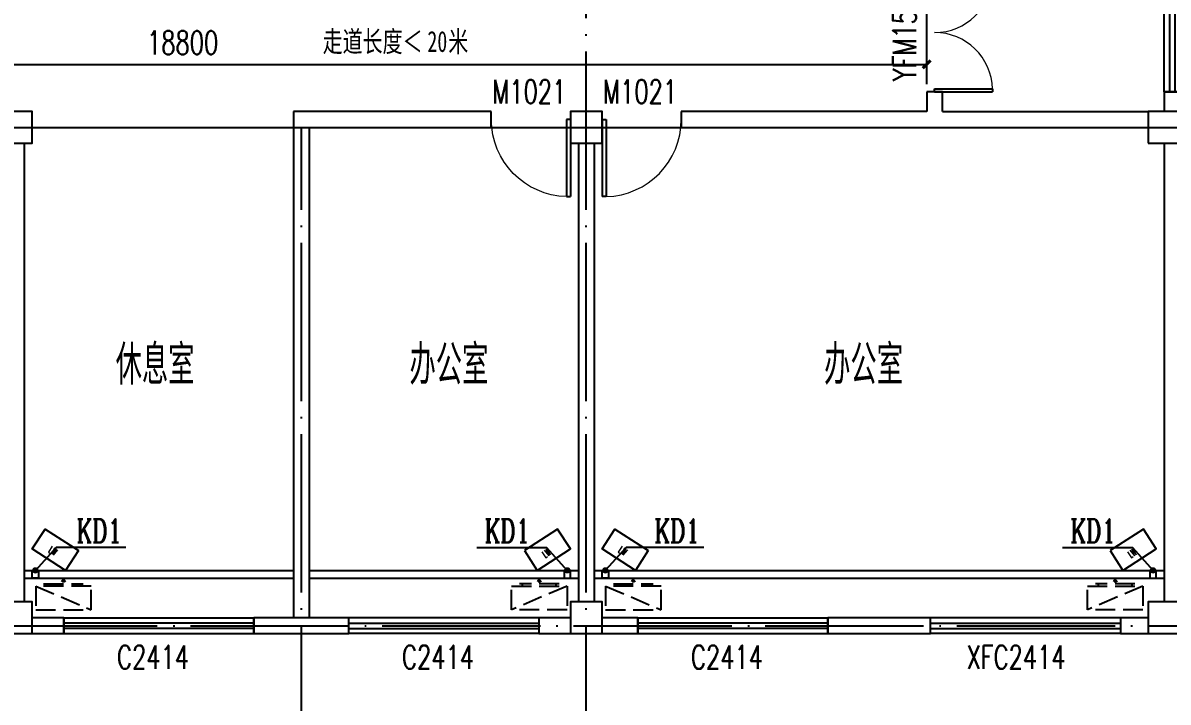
# Model space of a CAD drawing. Extents: x 5188914 to 7068445, y -542675 to 2032183.
# Drawn here: x 5219954 to 5234422, y -528087 to -519499 of the extents above; entities that cross this region are included whole.
import ezdxf

# ---------------------------------------------------------------- set-up
doc = ezdxf.new("R2010")
doc.units = 0
doc.header["$LTSCALE"] = 1000
doc.header["$MEASUREMENT"] = 0
doc.linetypes.add('DASH', pattern=[0.35, 0.25, -0.1])
doc.linetypes.add('DOTE', pattern=[2.42, 2, -0.2, 0.02, -0.2])
doc.layers.get('0').update_dxf_attribs({"linetype": 'CONTINUOUS'})
doc.layers.get('Defpoints').update_dxf_attribs({"linetype": 'CONTINUOUS'})
for name, color, linetype in [('COLUMN', 9, 'CONTINUOUS'), ('DIM_SYMB', 3, 'CONTINUOUS'), ('DOTE', 252, 'CONTINUOUS'), ('PUB_TEXT', 7, 'CONTINUOUS'), ('TH_DIM', 3, 'CONTINUOUS'), ('TH_TEXT', 7, 'CONTINUOUS'), ('WALL', 251, 'CONTINUOUS'), ('WINDOW', 4, 'CONTINUOUS'), ('WINDOW_TEXT', 7, 'CONTINUOUS'), ('厨卫布置', 6, 'CONTINUOUS'), ('填充', 251, 'CONTINUOUS'), ('排水', 221, 'CONTINUOUS')]:
    doc.layers.add(name, color=color, linetype=linetype)
doc.styles.add('_TCH_DIM_T3', font='SIMPLEX', dxfattribs={"width": 0.705882, "bigfont": 'GBCBIG'})
doc.styles.add('_TCH_LABEL', font='COMPLEX', dxfattribs={"bigfont": 'GBCBIG'})
doc.styles.add('_TCH_WINDOW', font='SIMPLEX', dxfattribs={"height": 3.5, "bigfont": 'GBCBIG'})
doc.styles.add('DIM_FONT', font='SIMPLEX', dxfattribs={"width": 0.7, "bigfont": 'GBCBIG'})
doc.styles.add('schuco', font='sceie.shx', dxfattribs={"width": 0.7, "bigfont": 'sceic.shx'})
doc.styles.add('宋体', font='', dxfattribs={"width": 0.7})
doc.styles.get('宋体').set_extended_font_data('SimSun')
doc.dimstyles.new('_TCH_ARCH&&100', dxfattribs={"dimtxt": 297.5, "dimasz": 100, "dimexe": 250, "dimexo": 300, "dimgap": 126.25, "dimtad": 1, "dimdec": 0, "dimzin": 0, "dimdsep": 46, "dimtxsty": '_TCH_DIM_T3', "dimblk": 'ARCHTICK', "dimcen": 0.09, "dimclrt": 7, "dimazin": 2, "dimtfac": 1, "dimtdec": 0, "dimtix": 1, "dimtmove": 2, "dimatfit": 3, "dimfxl": 0, "dimtolj": 1, "dimtzin": 0, "dimarcsym": 0})

# ---------------------------------------------------------------- blocks, each defined once
blk = doc.blocks.new('A$C2E081725')
at = {"linetype": 'DASH'}
for p, q in [((700, 94), (0, 394)), ((600, 64), (100, 64)), ((138, 94), (138, 64)), ((350, 8), (327, 39)), ((350, 49), (350, 0)), ((350, 8), (373, 39)), ((563, 94), (563, 64))]:
    blk.add_line(p, q, dxfattribs=at)
blk.add_lwpolyline([(0, 394), (0, 94), (700, 94), (700, 394)], close=True, dxfattribs=at)
blk = doc.blocks.new('_ArchTick')
at = {"color": 0, "linetype": 'ByBlock', "const_width": 0.4}
blk.add_lwpolyline([(-0.5, -0.5), (0.5, 0.5)], dxfattribs=at)
blk = doc.blocks.new('*D167')
at = {"layer": 'Defpoints', "color": 0}
for p in [(5212572, -518746), (5231372, -518746), (5231372, -520024)]:
    blk.add_point(p, dxfattribs=at)
at = {"layer": 'TH_DIM', "color": 0, "lineweight": -2}
for p, q in [((5212572, -519046), (5212572, -520274)), ((5231372, -519046), (5231372, -520274)), ((5212572, -520024), (5231372, -520024))]:
    blk.add_line(p, q, dxfattribs=at)
at = {"layer": 'TH_DIM', "color": 0, "lineweight": -2, "xscale": 100, "yscale": 100, "zscale": 100, "rotation": 180}
blk.add_blockref('_ArchTick', (5212572, -520024), dxfattribs=at)
at = {"layer": 'TH_DIM', "color": 0, "lineweight": -2, "xscale": 100, "yscale": 100, "zscale": 100}
blk.add_blockref('_ArchTick', (5231372, -520024), dxfattribs=at)
at = {"layer": 'TH_DIM', "color": 7, "insert": (5221972, -519749), "char_height": 297.5, "attachment_point": 5, "style": '_TCH_DIM_T3'}
blk.add_mtext('\\A1;18800', dxfattribs=at)
blk = doc.blocks.new('_FZHK')
blk.add_lwpolyline([(-0.5, -0.5), (0.5, -0.5), (0.5, 0.5), (-0.5, 0.5)], close=True)
blk = doc.blocks.new('$TCHSYS$WIN2D')
for p, q in [((-0.5, 0.5), (0.5, 0.5)), ((-0.5, 0.5), (-0.5, -0.5)), ((0.5, 0.5), (0.5, -0.5)), ((0.5, 0.1667), (-0.5, 0.1667)), ((0.5, -0.1667), (-0.5, -0.1667)), ((-0.5, -0.5), (0.5, -0.5))]:
    blk.add_line(p, q)
blk = doc.blocks.new('$WINLIB2D$00000001')
at = {"color": 0}
for points in [[(-0.5, 0.5), (-0.5, -0.5)], [(-0.5, 0.5), (0.5, 0.5)], [(0.5, -0.5), (0.5, 0.5)], [(0.5, 0.1667), (-0.5, 0.1667)], [(0.5, -0.1667), (-0.5, -0.1667)], [(-0.5, -0.5), (0.5, -0.5)]]:
    blk.add_lwpolyline(points, dxfattribs=at)
blk = doc.blocks.new('$DorLib2D$00000002')
for p, q in [((-0.5, 0), (-0.5, 0.4875)), ((-0.475, 0.4875), (-0.5, 0.4875)), ((-0.475, 0), (-0.475, 0.4875)), ((0.475, 0), (0.475, 0.4875)), ((0.475, 0.4875), (0.5, 0.4875)), ((0.5, 0), (0.5, 0.4875)), ((-0.5, 0), (-0.475, 0)), ((0.5, 0), (0.475, 0))]:
    blk.add_line(p, q)
at = {"lineweight": 13}
for centre, start, end in [((-0.4875, 0), 0, 88.53072), ((0.4875, 0), 91.46928, 180)]:
    blk.add_arc(centre, 0.4875, start, end, dxfattribs=at)
blk = doc.blocks.new('$DorLib2D$00000001')
for p, q in [((0.45, 0.975), (0.5, 0.975)), ((0.45, 0), (0.45, 0.975)), ((0.5, 0), (0.5, 0.975)), ((0.5, 0), (0.45, 0))]:
    blk.add_line(p, q)
at = {"lineweight": 13}
blk.add_arc((0.475, 0), 0.975, 91.4693, 180, dxfattribs=at)

msp = doc.modelspace()

# ---------------------------------------------------------------- linework, layer by layer
at = {"linetype": 'ByBlock'}
for p, q in [((5219972.1, -526420.8), (5223372.1, -526420.8)), ((5223572.1, -526420.8), (5226972.1, -526420.8)), ((5227172.1, -526420.8), (5230672.1, -526420.8)), ((5230672.1, -526420.8), (5234372.1, -526420.8))]:
    msp.add_line(p, q, dxfattribs=at)
at = {"layer": 'DIM_SYMB'}
for points in [[(5221254.8, -526130.9), (5220373.7, -526130.9), (5220112.1, -526420.8)], [(5225689.5, -526130.9), (5226570.6, -526130.9), (5226832.1, -526420.8)], [(5228554.8, -526130.9), (5227573.7, -526130.9), (5227312.1, -526420.8)], [(5233089.5, -526130.9), (5233970.6, -526130.9), (5234232.1, -526420.8)]]:
    msp.add_lwpolyline(points, dxfattribs=at)
at = {"layer": 'DIM_SYMB', "const_width": 40}
for points in [[(5220125.5, -526405.9, 1), (5220098.7, -526435.6, 1)], [(5226818.7, -526405.9, 1), (5226845.5, -526435.6, 1)], [(5227325.5, -526405.9, 1), (5227298.7, -526435.6, 1)], [(5234218.7, -526405.9, 1), (5234245.5, -526435.6, 1)]]:
    msp.add_lwpolyline(points, format="xyb", close=True, dxfattribs=at)
at = {"layer": 'DOTE', "linetype": 'DOTE'}
for p, q in [((5227072.1, -529120.8), (5227072.1, -509620.8)), ((5209972.1, -520820.8), (5236972.1, -520820.8)), ((5211572.1, -520820.8), (5235372.1, -520820.8)), ((5223472.1, -529120.8), (5223472.1, -520820.8)), ((5209972.1, -527120.8), (5236972.1, -527120.8))]:
    msp.add_line(p, q, dxfattribs=at)
at = {"layer": 'WALL', "linetype": 'ByBlock'}
for p, q in [((5231572.1, -520370.8), (5231372.1, -520370.8)), ((5231372.1, -520370.8), (5231372.1, -520620.8)), ((5231572.1, -520620.8), (5231572.1, -520370.8)), ((5234572.1, -520370.8), (5234372.1, -520370.8)), ((5234372.1, -520370.8), (5234372.1, -520620.8)), ((5223372.1, -520620.8), (5223372.1, -527020.8)), ((5225872.1, -520620.8), (5223372.1, -520620.8)), ((5225872.1, -520820.8), (5225872.1, -520620.8)), ((5231372.1, -520620.8), (5228272.1, -520620.8)), ((5228272.1, -520620.8), (5228272.1, -520820.8)), ((5231572.1, -520620.8), (5234172.1, -520620.8)), ((5223572.1, -520820.8), (5223572.1, -527020.8)), ((5223572.1, -520820.8), (5225872.1, -520820.8)), ((5228272.1, -520820.8), (5231472.1, -520820.8)), ((5231472.1, -520820.8), (5234172.1, -520820.8)), ((5219972.1, -521020.8), (5219972.1, -526820.8)), ((5226972.1, -521020.8), (5226972.1, -526820.8)), ((5227172.1, -521020.8), (5227172.1, -526820.8)), ((5234372.1, -521020.8), (5234372.1, -526820.8)), ((5220472.1, -527020.8), (5220072.1, -527020.8)), ((5220472.1, -527220.8), (5220472.1, -527020.8)), ((5223472.1, -527020.8), (5222872.1, -527020.8)), ((5222872.1, -527020.8), (5222872.1, -527220.8)), ((5223572.1, -527020.8), (5223372.1, -527020.8)), ((5224072.1, -527020.8), (5223472.1, -527020.8)), ((5224072.1, -527220.8), (5224072.1, -527020.8)), ((5226872.1, -527020.8), (5226472.1, -527020.8)), ((5226472.1, -527020.8), (5226472.1, -527220.8)), ((5227722.1, -527020.8), (5227272.1, -527020.8)), ((5227722.1, -527220.8), (5227722.1, -527020.8)), ((5230772.1, -527020.8), (5230122.1, -527020.8)), ((5230122.1, -527020.8), (5230122.1, -527220.8)), ((5231422.1, -527020.8), (5230772.1, -527020.8)), ((5231422.1, -527220.8), (5231422.1, -527020.8)), ((5234172.1, -527020.8), (5233822.1, -527020.8)), ((5233822.1, -527020.8), (5233822.1, -527220.8)), ((5220072.1, -527220.8), (5220472.1, -527220.8)), ((5222872.1, -527220.8), (5223472.1, -527220.8)), ((5223472.1, -527220.8), (5224072.1, -527220.8)), ((5226472.1, -527220.8), (5226872.1, -527220.8)), ((5227272.1, -527220.8), (5227722.1, -527220.8)), ((5230122.1, -527220.8), (5230772.1, -527220.8)), ((5230772.1, -527220.8), (5231422.1, -527220.8)), ((5233822.1, -527220.8), (5234172.1, -527220.8))]:
    msp.add_line(p, q, dxfattribs=at)
at = {"layer": '厨卫布置'}
for points in [[(5220654.9, -526168.4), (5220492.8, -526420.8), (5220072.1, -526150.5), (5220234.3, -525898.1)], [(5226289.3, -526168.4), (5226451.4, -526420.8), (5226872.1, -526150.5), (5226710, -525898.1)], [(5227854.9, -526168.4), (5227692.8, -526420.8), (5227272.1, -526150.5), (5227434.3, -525898.1)], [(5233689.3, -526168.4), (5233851.4, -526420.8), (5234272.1, -526150.5), (5234110, -525898.1)]]:
    msp.add_lwpolyline(points, close=True, dxfattribs=at)
at = {"layer": '填充', "linetype": 'DASH', "ltscale": 500}
for p, q in [((5219972.1, -526520.8), (5223372.1, -526520.8)), ((5223572.1, -526520.8), (5226972.1, -526520.8)), ((5227172.1, -526520.8), (5230672.1, -526520.8)), ((5230672.1, -526520.8), (5234372.1, -526520.8))]:
    msp.add_line(p, q, dxfattribs=at)
at = {"layer": '排水'}
for points in [[(5220152.1, -526520.8), (5220072.1, -526520.8), (5220072.1, -526420.8), (5220152.1, -526420.8)], [(5226792.1, -526520.8), (5226872.1, -526520.8), (5226872.1, -526420.8), (5226792.1, -526420.8)], [(5227352.1, -526520.8), (5227272.1, -526520.8), (5227272.1, -526420.8), (5227352.1, -526420.8)], [(5234192.1, -526520.8), (5234272.1, -526520.8), (5234272.1, -526420.8), (5234192.1, -526420.8)]]:
    msp.add_lwpolyline(points, close=True, dxfattribs=at)

# ---------------------------------------------------------------- block references
at = {"layer": 'COLUMN', "linetype": 'ByBlock', "xscale": 400, "yscale": 400, "zscale": 400}
for p in [(5219872.1, -520820.8), (5227072.1, -520820.8), (5234372.1, -520820.8), (5219872.1, -527020.8), (5227072.1, -527020.8), (5234372.1, -527020.8)]:
    msp.add_blockref('_FZHK', p, dxfattribs=at)
at = {"layer": 'WINDOW', "color": 0}
ref = msp.add_blockref('$DorLib2D$00000002', (5231472.1, -519620.8), dxfattribs=dict(at, xscale=-1500, yscale=-1500, zscale=-1500, rotation=90.00000000771509))
ref.add_attrib('A', 'YFM1521', (5231241, -520235.8), dxfattribs={"layer": 'WINDOW_TEXT', "color": 0, "height": 297.5, "rotation": 90, "style": '_TCH_WINDOW', "width": 0.705882})
at = {"layer": 'WINDOW', "linetype": 'ByBlock'}
ref = msp.add_blockref('$TCHSYS$WIN2D', (5234472.1, -519620.8), dxfattribs=dict(at, xscale=-1500, yscale=-199.9999982714653, zscale=-1500, rotation=269.9999998714003))
ref.add_attrib('A', 'C1514', (5234973.6, -520125.3), dxfattribs={"layer": 'WINDOW_TEXT', "linetype": 'ByBlock', "height": 297.5, "rotation": 90, "style": '_TCH_WINDOW', "width": 0.705882})
ref = msp.add_blockref('$DorLib2D$00000001', (5226372.1, -520720.8), dxfattribs=dict(at, xscale=1000, yscale=-1000, zscale=1000, rotation=359.9999999773698))
ref.add_attrib('A', 'M1021', (5225883.4, -520516.8), dxfattribs={"layer": 'WINDOW_TEXT', "linetype": 'ByBlock', "height": 297.5, "style": '_TCH_WINDOW', "width": 0.705882})
ref = msp.add_blockref('$DorLib2D$00000001', (5227772.1, -520720.8), dxfattribs=dict(at, xscale=-1000, yscale=-1000, zscale=-1000, rotation=1.324925722240359e-09))
ref.add_attrib('A', 'M1021', (5227283.4, -520516.8), dxfattribs={"layer": 'WINDOW_TEXT', "linetype": 'ByBlock', "height": 297.5, "rotation": 0, "style": '_TCH_WINDOW', "width": 0.705882})
ref = msp.add_blockref('$WINLIB2D$00000001', (5221672.1, -527120.8), dxfattribs=dict(at, xscale=-2400, yscale=-199.9999949552584, zscale=-2400, rotation=180.0000000001871))
ref.add_attrib('A', 'C2414', (5221144.6, -527666.8), dxfattribs={"layer": 'WINDOW_TEXT', "linetype": 'ByBlock', "height": 297.5, "style": '_TCH_WINDOW', "width": 0.705882})
ref = msp.add_blockref('$WINLIB2D$00000001', (5225272.1, -527120.8), dxfattribs=dict(at, xscale=2400, yscale=-200.0000048198272, zscale=2400, rotation=180.0000000469612))
ref.add_attrib('A', 'C2414', (5224744.6, -527666.8), dxfattribs={"layer": 'WINDOW_TEXT', "linetype": 'ByBlock', "height": 297.5, "rotation": 0, "style": '_TCH_WINDOW', "width": 0.705882})
ref = msp.add_blockref('$WINLIB2D$00000001', (5228922.1, -527120.8), dxfattribs=dict(at, xscale=-2400, yscale=-200.0000048198272, zscale=-2400, rotation=180.0000000469611))
ref.add_attrib('A', 'C2414', (5228394.6, -527666.8), dxfattribs={"layer": 'WINDOW_TEXT', "linetype": 'ByBlock', "height": 297.5, "rotation": 0, "style": '_TCH_WINDOW', "width": 0.705882})
ref = msp.add_blockref('$WINLIB2D$00000001', (5232622.1, -527120.8), dxfattribs=dict(at, xscale=2400, yscale=-200.0000067215879, zscale=2400, rotation=180.0000000596849))
ref.add_attrib('A', 'XFC2414', (5231876.1, -527666.8), dxfattribs={"layer": 'WINDOW_TEXT', "linetype": 'ByBlock', "height": 297.5, "rotation": 0, "style": '_TCH_WINDOW', "width": 0.705882})
at = {"layer": '厨卫布置', "rotation": 180}
for p in [(5220816.1, -526525.3), (5228016.1, -526525.3)]:
    msp.add_blockref('A$C2E081725', p, dxfattribs=at)
at = {"layer": '厨卫布置', "xscale": -1, "rotation": 180}
for p in [(5226128.2, -526525.3), (5233404, -526525.3)]:
    msp.add_blockref('A$C2E081725', p, dxfattribs=at)

# ---------------------------------------------------------------- texts
at = {"style": 'schuco', "width": 0.7}
for s, p in [('休息室', (5221125.7, -524072.4)), ('办公室', (5224837.4, -524072.4)), ('办公室', (5230075.3, -524072.4))]:
    msp.add_text(s, height=500, dxfattribs=at).set_placement(p)
at = {"layer": 'PUB_TEXT', "style": '_TCH_LABEL', "width": 0.705882}
for p in [(5220629.5, -526070.8), (5225784.8, -526070.8), (5227929.5, -526070.8), (5233184.8, -526070.8)]:
    msp.add_text('KD1', height=297.5, dxfattribs=at).set_placement(p)
at = {"layer": 'TH_TEXT', "color": 1, "style": '宋体', "width": 0.7}
for s, height, p in [('走道长度＜', 264.35, (5223740.8, -519866.1)), ('20', 264.35, (5225064, -519866.1)), ('米', 264.3, (5225328.6, -519866.1))]:
    msp.add_text(s, height=height, dxfattribs=at).set_placement(p)
at = {"layer": '厨卫布置', "style": 'DIM_FONT', "width": 0.494118}
for rotation, p in [(327.28331, (5220268.2, -526186.3)), (32.71669, (5226551, -526266.7)), (327.28331, (5227468.2, -526186.3)), (32.71669, (5233951, -526266.7))]:
    msp.add_text('LW', height=89.65, rotation=rotation, dxfattribs=at).set_placement(p)

# ---------------------------------------------------------------- dimensions: what is measured, and where the dimension line sits
at = {"layer": 'TH_DIM', "color": 0}
dim = msp.add_aligned_dim(p1=(5212572.1, -518745.8), p2=(5231372.1, -518745.8), distance=-1278.6, dimstyle='_TCH_ARCH&&100', dxfattribs=at)
dim.commit()
dim.dimension.update_dxf_attribs({"geometry": '*D167', "text_midpoint": (5221972.1, -519749.4)})

doc.saveas('drawing.dxf')
